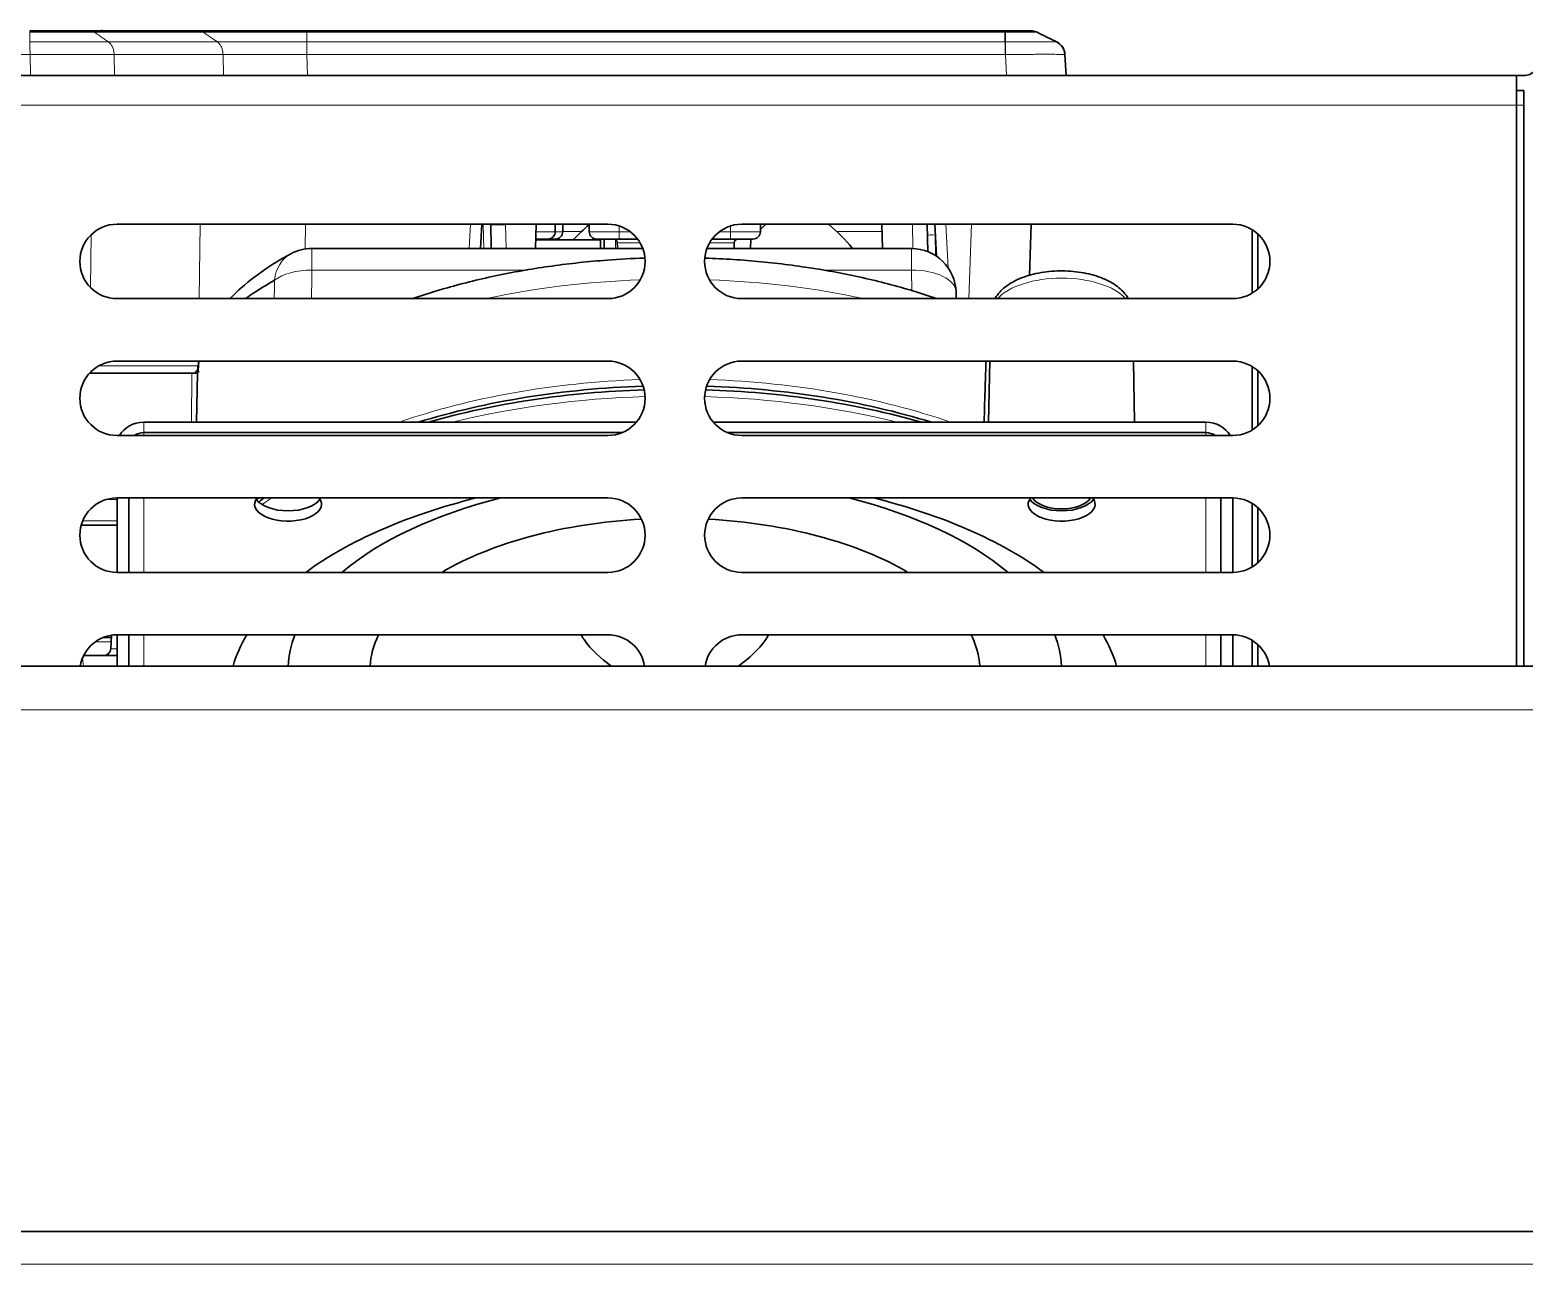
# Model space of a CAD drawing. Header units: inches. Extents: x -1096 to 3103, y -191 to 3207.
# Drawn here: x 1544.8 to 1645.2, y 3047.9 to 3130.9 of the extents above; entities that cross this region are included whole.
import ezdxf

# ---------------------------------------------------------------- set-up
doc = ezdxf.new("R2010")
doc.units = ezdxf.units.IN

msp = doc.modelspace()

# ---------------------------------------------------------------- linework, layer by layer
at = {"lineweight": 35}
for p, q in [((1549.6, 3130.84), (1549.6, 3130.9)), ((1548.79, 3130.84), (1556.11, 3130.84)), ((1563.37, 3130.84), (1584.55, 3130.84)), ((1584.55, 3130.84), (1610.31, 3130.84)), ((1614.33, 3129.25), (1614.41, 3127.84)), ((1411.52, 3127.84), (1644.69, 3127.84)), ((1548.65, 3127.84), (1548.65, 3127.84)), ((1551, 3127.84), (1551, 3127.84)), ((1559.4, 3127.84), (1559.4, 3127.84)), ((1645.19, 3127.84), (1644.69, 3127.84)), ((1644.69, 3125.84), (1644.69, 3127.84)), ((1645.19, 3126.84), (1644.69, 3126.84)), ((1645.19, 3126.84), (1645.19, 3125.84)), ((1644.69, 3088.14), (1644.69, 3125.84)), ((1645.19, 3125.84), (1645.19, 3088.14)), ((1583.61, 3117.84), (1550.61, 3117.84)), ((1575.13, 3117.84), (1575.04, 3116.2)), ((1575.76, 3116.2), (1575.73, 3117.84)), ((1578.75, 3116.2), (1578.78, 3117.84)), ((1580.07, 3117.34), (1580.07, 3117.84)), ((1580.57, 3117.34), (1580.57, 3117.84)), ((1582.36, 3117.34), (1582.36, 3117.84)), ((1592.61, 3117.84), (1625.61, 3117.84)), ((1593.86, 3117.84), (1593.86, 3117.34)), ((1594.22, 3117.84), (1593.86, 3117.48)), ((1602.03, 3117.84), (1602.06, 3116.2)), ((1605.08, 3117.84), (1605.11, 3115.99)), ((1605.69, 3115.69), (1605.58, 3117.84)), ((1612.06, 3117.84), (1611.94, 3114.38)), ((1579.57, 3116.84), (1578.77, 3116.84)), ((1580.07, 3116.84), (1579.57, 3116.84)), ((1584.36, 3116.84), (1582.86, 3116.84)), ((1583.36, 3116.2), (1583.36, 3116.84)), ((1585.61, 3116.84), (1584.36, 3116.84)), ((1591.86, 3116.84), (1590.61, 3116.84)), ((1593.36, 3116.84), (1591.86, 3116.84)), ((1593.21, 3116.84), (1593.2, 3116.2)), ((1593.22, 3116.84), (1593.21, 3116.84)), ((1626.91, 3117.48), (1626.91, 3113.2)), ((1627.3, 3117.18), (1627.3, 3113.5)), ((1585.95, 3116.2), (1563.71, 3116.2)), ((1583.11, 3116.79), (1578.76, 3116.79)), ((1583.11, 3116.79), (1583.11, 3116.2)), ((1604.01, 3116.2), (1590.26, 3116.2)), ((1592.09, 3116.2), (1592.1, 3116.59)), ((1628.1, 3115.48), (1628.1, 3115.2)), ((1550.61, 3112.84), (1583.61, 3112.84)), ((1625.61, 3112.84), (1592.61, 3112.84)), ((1607.01, 3113.25), (1607.02, 3112.84)), ((1555.71, 3107.84), (1548.77, 3107.84)), ((1583.61, 3108.64), (1550.61, 3108.64)), ((1556.03, 3107.84), (1555.71, 3107.84)), ((1556.03, 3107.84), (1555.96, 3104.53)), ((1592.61, 3108.64), (1625.61, 3108.64)), ((1609.29, 3108.64), (1609.2, 3104.53)), ((1619.01, 3104.53), (1618.93, 3108.64)), ((1626.91, 3108.28), (1626.91, 3104)), ((1627.3, 3107.98), (1627.3, 3104.3)), ((1628.1, 3106.28), (1628.1, 3106)), ((1585.52, 3104.53), (1552.41, 3104.53)), ((1584.59, 3103.84), (1552.41, 3103.84)), ((1623.81, 3104.53), (1590.69, 3104.53)), ((1623.81, 3103.84), (1591.63, 3103.84)), ((1550.61, 3103.64), (1583.61, 3103.64)), ((1625.61, 3103.64), (1592.61, 3103.64)), ((1583.61, 3099.44), (1550.61, 3099.44)), ((1550.61, 3099.44), (1550.61, 3094.44)), ((1551.41, 3099.44), (1551.41, 3094.44)), ((1592.61, 3099.44), (1625.61, 3099.44)), ((1624.81, 3099.44), (1624.81, 3094.44)), ((1625.61, 3099.44), (1625.61, 3094.44)), ((1626.91, 3099.08), (1626.91, 3094.81)), ((1627.3, 3098.78), (1627.3, 3095.1)), ((1548.2, 3097.61), (1550.61, 3097.61)), ((1628.1, 3097.08), (1628.1, 3096.8)), ((1550.61, 3094.44), (1583.61, 3094.44)), ((1625.61, 3094.44), (1592.61, 3094.44)), ((1549.67, 3090.06), (1550.24, 3090.06)), ((1550.2, 3089.31), (1550.25, 3090.21)), ((1583.61, 3090.24), (1550.61, 3090.24)), ((1550.61, 3090.24), (1550.61, 3088.14)), ((1551.41, 3090.24), (1551.41, 3088.14)), ((1592.61, 3090.24), (1625.61, 3090.24)), ((1624.81, 3090.24), (1624.81, 3088.14)), ((1625.61, 3090.24), (1625.61, 3088.14)), ((1626.91, 3089.88), (1626.91, 3088.14)), ((1550.61, 3088.84), (1548.36, 3088.84)), ((1627.3, 3089.58), (1627.3, 3088.14)), ((1271.13, 3088.14), (1785.08, 3088.14))]:
    msp.add_line(p, q, dxfattribs=at)
at = {"lineweight": 13}
for p, q in [((1556.42, 3130.74), (1549.1, 3130.74)), ((1550.03, 3130.1), (1557.35, 3130.1)), ((1591.66, 3130.74), (1563.37, 3130.74)), ((1563.37, 3130.1), (1586.11, 3130.1)), ((1586.11, 3130.1), (1610.31, 3130.1)), ((1610.31, 3130.74), (1591.66, 3130.74)), ((1610.31, 3130.1), (1610.34, 3130.1)), ((1544.77, 3129.25), (1511.45, 3129.25)), ((1544.8, 3127.84), (1544.77, 3129.25)), ((1557.74, 3129.25), (1550.42, 3129.25)), ((1550.42, 3129.25), (1550.45, 3127.84)), ((1557.77, 3127.84), (1557.74, 3129.25)), ((1586.11, 3129.25), (1563.38, 3129.25)), ((1563.38, 3129.25), (1563.42, 3127.84)), ((1610.31, 3129.25), (1586.11, 3129.25)), ((1610.41, 3127.84), (1610.34, 3129.25)), ((1644.69, 3125.84), (1411.52, 3125.84)), ((1644.69, 3125.84), (1645.19, 3125.84)), ((1556.13, 3112.84), (1556.21, 3117.84)), ((1563.27, 3117.84), (1563.25, 3116.17)), ((1574.29, 3116.2), (1574.38, 3117.84)), ((1575.26, 3116.2), (1575.23, 3117.84)), ((1576.73, 3117.84), (1576.73, 3117.82)), ((1604.11, 3116.2), (1604.08, 3117.84)), ((1606.33, 3117.84), (1606.49, 3114.9)), ((1607.88, 3112.84), (1608.06, 3117.84)), ((1548.88, 3117.15), (1548.83, 3113.58)), ((1576.73, 3117.82), (1576.76, 3116.2)), ((1578.77, 3117.34), (1580.07, 3117.34)), ((1580.07, 3117.34), (1580.57, 3117.34)), ((1581.82, 3117.35), (1580.57, 3117.35)), ((1582.36, 3117.34), (1584.36, 3117.34)), ((1584.36, 3117.73), (1584.36, 3117.34)), ((1584.36, 3117.34), (1584.36, 3116.84)), ((1584.36, 3117.34), (1585.11, 3117.34)), ((1591.11, 3117.34), (1591.86, 3117.34)), ((1591.86, 3117.34), (1591.86, 3117.73)), ((1591.86, 3117.34), (1591.86, 3116.84)), ((1591.86, 3117.34), (1593.86, 3117.34)), ((1602.04, 3117.35), (1598.99, 3117.35)), ((1605.6, 3117.12), (1605.6, 3117.59)), ((1605.62, 3117.12), (1605.6, 3117.12)), ((1605.6, 3117.12), (1605.62, 3115.74)), ((1626.91, 3117.47), (1626.91, 3113.21)), ((1563.71, 3116.2), (1563.71, 3114.75)), ((1584.11, 3116.81), (1584.11, 3116.2)), ((1585.77, 3116.59), (1584.24, 3116.59)), ((1592.1, 3116.59), (1590.44, 3116.59)), ((1604.01, 3114.75), (1604.01, 3116.2)), ((1578.2, 3114.75), (1563.71, 3114.75)), ((1604.01, 3114.75), (1598.12, 3114.75)), ((1604.04, 3113.35), (1604.01, 3114.75)), ((1549.39, 3108.32), (1556.07, 3108.32)), ((1555.61, 3104.53), (1555.63, 3107.84)), ((1626.91, 3108.27), (1626.91, 3104.01)), ((1552.41, 3103.84), (1552.41, 3104.53)), ((1552.41, 3103.84), (1552.41, 3103.64)), ((1623.81, 3103.84), (1623.81, 3104.53)), ((1623.81, 3103.84), (1623.81, 3103.64)), ((1549.87, 3099.33), (1550.61, 3099.33)), ((1552.41, 3099.44), (1552.41, 3094.44)), ((1623.81, 3099.44), (1623.81, 3094.44)), ((1626.91, 3099.07), (1626.91, 3094.81)), ((1550.61, 3097.91), (1548.3, 3097.91)), ((1549.13, 3089.76), (1550.22, 3089.76)), ((1552.41, 3090.24), (1552.41, 3088.14)), ((1623.81, 3090.24), (1623.81, 3088.14)), ((1626.91, 3089.88), (1626.91, 3088.14)), ((1549.84, 3088.86), (1548.37, 3088.86)), ((1548.29, 3088.68), (1548.35, 3088.14)), ((1785.08, 3085.19), (1271.13, 3085.19))]:
    msp.add_line(p, q, dxfattribs=at)
at = {"lineweight": 35}
for centre, radius, start, end in [((1645.19, 3128.84), 1, 270, 315), ((1550.61, 3115.34), 2.5, 90, 270), ((1583.61, 3115.34), 2.5, 270, 90), ((1592.61, 3115.34), 2.5, 90, 270), ((1590.41, 3108.26), 12.5, 39.4628, 50.0312), ((1625.61, 3115.34), 2.5, 270, 90), ((1579.57, 3117.34), 0.5, 270, 0), ((1580.07, 3117.34), 0.5, 270, 0), ((1590.41, 3108.26), 12.5, 130.0912, 136.9618), ((1582.86, 3117.34), 0.5, 180, 270), ((1592.35, 3116.59), 0.25, 90, 179.5), ((1593.36, 3117.34), 0.5, 270, 0), ((1563.71, 3113.21), 3, 90, 118.1825), ((1604.01, 3113.21), 3, 1.1664, 90), ((1550.61, 3106.14), 2.5, 90, 270), ((1583.61, 3106.14), 2.5, 270, 90), ((1592.61, 3106.14), 2.5, 90, 270), ((1625.61, 3106.14), 2.5, 270, 90), ((1550.61, 3096.94), 2.5, 90, 270), ((1583.61, 3096.94), 2.5, 270, 90), ((1592.61, 3096.94), 2.5, 90, 270), ((1625.61, 3096.94), 2.5, 270, 90), ((1550.61, 3087.74), 2.5, 90, 170.7947), ((1588.11, 3094.38), 7.56, 216.1237, 235.5764), ((1583.61, 3087.74), 2.5, 9.2053, 90), ((1592.61, 3087.74), 2.5, 90, 170.7947), ((1588.11, 3094.38), 7.56, 304.4236, 323.8763), ((1625.61, 3087.74), 2.5, 9.2053, 90), ((1549.7, 3089.34), 0.5, 270, 357)]:
    msp.add_arc(centre, radius, start, end, dxfattribs=at)
at = {"lineweight": 13}
for centre, major_axis, ratio, start_param, end_param in [((1610.34, 3129.2), (0.006, 1), 0.000322, 0.452703, 1.518437), ((1604.37, 3117.09), (0, -0.75), 0.981498, 1.59461, 1.747471), ((1605.6, 3117.09), (0.5, -0.013), 0.052242, 1.573691, 2.951154), ((1563.71, 3113.21), (1.42, -2.64), 0.792075, 3.142098, 4.005408), ((1563.71, 3113.21), (3, -0.03), 0.515015, 1.576478, 2.569431), ((1588.11, 3098.01), (32.27, 0), 0.5, 1.643001, 1.975385), ((1588.11, 3098.01), (32.27, 0), 0.5, 1.166212, 1.498597), ((1604.01, 3113.21), (3, 0.06), 0.51496, 6.273005, 7.843497), ((1614.11, 3111.84), (4.76, 0), 0.5, 0.432838, 2.708759), ((1555.71, 3108.34), (0, 0.5), 0.707107, 3.141593, 4.677482), ((1588.11, 3091.24), (-32.41, 0), 0.5, 4.784708, 5.321195), ((1588.11, 3091.24), (-32.41, 0), 0.5, 4.103652, 4.640092), ((1588.11, 3089.44), (33.69, 0), 0.5, 1.630273, 2.031045), ((1588.11, 3089.44), (33.69, 0), 0.5, 1.110594, 1.511366), ((1588.11, 3091.24), (-32.41, 0), 0.5, 5.752541, 5.762028), ((1588.11, 3089.44), (33.69, 0), 0.5, 2.505947, 2.538376), ((1551.2, 3089.34), (-1, -0.03), 0.025972, 6.281142, 7.216219)]:
    msp.add_ellipse(centre, major_axis=major_axis, ratio=ratio, start_param=start_param, end_param=end_param, dxfattribs=at)
at = {"lineweight": 35}
for centre, major_axis, ratio, start_param, end_param in [((1613.33, 3129.2), (-0.999, -0.052), 0.99998, 3.141593, 4.207329), ((1576.73, 3117.84), (1, 0), 0.01745, 3.141897, 4.712389), ((1588.11, 3090.64), (32.7, 0), 0.5, 1.636229, 2.126501), ((1588.11, 3090.64), (32.7, 0), 0.5, 1.015137, 1.505409), ((1588.11, 3090.04), (-33.4, 0), 0.5, 4.774254, 5.231957), ((1588.11, 3090.04), (-33.4, 0), 0.5, 4.192863, 4.650566), ((1552.41, 3102.97), (-1.8, 0), 0.866025, 4.712389, 5.841718), ((1552.41, 3102.97), (-1, 0), 0.866025, 4.712389, 5.405822), ((1623.81, 3102.97), (1.8, 0), 0.866025, 0.441467, 1.570796), ((1623.81, 3102.97), (1, 0), 0.866025, 0.877363, 1.570796), ((1562.11, 3099.01), (2.25, 0), 0.5, 2.749875, 6.283185), ((1562.11, 3099.7), (2.25, 0), 0.5, 3.454672, 5.970106), ((1588.11, 3090.04), (-33.4, 0), 0.5, 5.685023, 5.704979), ((1588.11, 3086.01), (30, 0), 0.5, 2.032512, 2.544886), ((1562.11, 3099.01), (2.25, 0), 0.5, 0, 0.391717), ((1588.11, 3087.83), (-26, 0), 0.5, 5.178915, 5.749704), ((1588.11, 3087.83), (-26, 0), 0.5, 3.675173, 4.245961), ((1588.11, 3086.01), (30, 0), 0.5, 0.596706, 1.10908), ((1614.11, 3099.01), (2.25, 0), 0.5, 2.749875, 6.283185), ((1614.11, 3099.7), (2.25, 0), 0.5, 3.454672, 5.970106), ((1614.11, 3099.7), (-2, 0), 0.5, 0.266446, 2.875146), ((1614.11, 3099.01), (2.25, 0), 0.5, 0, 0.391717), ((1588.11, 3087.83), (-20.5, 0), 0.5, 4.822148, 5.582217), ((1588.11, 3087.83), (-20.5, 0), 0.5, 3.842561, 4.60263), ((1588.11, 3086.01), (30, 0), 0.5, 2.855806, 2.999141), ((1588.11, 3087.83), (-26, 0), 0.5, 6.096653, 6.259329), ((1588.11, 3087.83), (-20.5, 0), 0.5, 6.045799, 6.252849), ((1588.11, 3091.03), (-6.5, 0), 0.5, 0.246615, 0.349993), ((1588.11, 3091.03), (-6.5, 0), 0.5, 2.791698, 2.895076), ((1588.11, 3087.83), (-20.5, 0), 0.5, 3.171929, 3.378979), ((1588.11, 3087.83), (-26, 0), 0.5, 3.165547, 3.328223), ((1588.11, 3086.01), (30, 0), 0.5, 0.142452, 0.285787)]:
    msp.add_ellipse(centre, major_axis=major_axis, ratio=ratio, start_param=start_param, end_param=end_param, dxfattribs=at)
at = {"lineweight": 13}
for points, knots in [([(1544.75, 3130.84), (1544.75, 3130.84), (1544.75, 3130.83), (1544.75, 3130.8), (1544.75, 3130.77), (1544.75, 3130.74)], [0, 0, 0, 0, 0.5, 0.5, 1, 1, 1, 1]), ([(1549.1, 3130.74), (1549.1, 3130.74), (1549.09, 3130.74), (1549.09, 3130.74), (1549.08, 3130.74), (1549.07, 3130.74), (1549.03, 3130.74), (1548.97, 3130.74), (1548.92, 3130.74), (1548.8, 3130.74), (1548.73, 3130.74), (1548.57, 3130.74), (1548.49, 3130.74), (1548.33, 3130.74), (1548.25, 3130.74), (1548, 3130.74), (1547.83, 3130.74), (1547.61, 3130.74), (1547.56, 3130.74), (1547.47, 3130.74), (1547.43, 3130.74), (1547.29, 3130.74), (1547.2, 3130.74), (1546.92, 3130.74), (1546.73, 3130.74), (1546.44, 3130.74), (1546.35, 3130.74), (1546.15, 3130.74), (1546.06, 3130.74), (1545.86, 3130.74), (1545.76, 3130.74), (1545.61, 3130.74), (1545.56, 3130.74), (1545.46, 3130.74), (1545.41, 3130.74), (1545.26, 3130.74), (1545.16, 3130.74), (1545.01, 3130.74), (1544.93, 3130.74), (1544.84, 3130.74), (1544.8, 3130.74), (1544.78, 3130.74), (1544.77, 3130.74), (1544.76, 3130.74), (1544.76, 3130.74), (1544.75, 3130.74)], [0, 0, 0, 0, 0.001953, 0.001953, 0.003906, 0.007813, 0.015625, 0.03125, 0.0625, 0.0625, 0.125, 0.125, 0.1875, 0.1875, 0.25, 0.25, 0.375, 0.375, 0.40625, 0.40625, 0.4375, 0.4375, 0.5, 0.5, 0.625, 0.625, 0.6875, 0.6875, 0.75, 0.75, 0.8125, 0.8125, 0.84375, 0.84375, 0.875, 0.875, 0.9375, 0.9375, 0.96875, 0.984375, 0.992188, 0.996094, 0.998047, 0.998047, 1, 1, 1, 1]), ([(1544.75, 3130.1), (1544.75, 3130.06), (1544.76, 3130.01), (1544.76, 3129.89), (1544.76, 3129.83), (1544.76, 3129.68), (1544.76, 3129.6), (1544.76, 3129.43), (1544.77, 3129.34), (1544.77, 3129.25)], [0, 0, 0, 0, 0.25, 0.25, 0.5, 0.5, 0.75, 0.75, 1, 1, 1, 1]), ([(1544.75, 3130.1), (1544.88, 3130.1), (1545, 3130.1), (1545.18, 3130.1), (1545.25, 3130.1), (1545.37, 3130.1), (1545.43, 3130.1), (1545.61, 3130.1), (1545.85, 3130.1), (1546.09, 3130.1), (1546.33, 3130.1), (1546.45, 3130.1), (1546.68, 3130.1), (1546.8, 3130.1), (1547.15, 3130.1), (1547.38, 3130.1), (1547.84, 3130.1), (1548.06, 3130.1), (1548.49, 3130.1), (1548.69, 3130.1), (1549, 3130.1), (1549.1, 3130.1), (1549.29, 3130.1), (1549.39, 3130.1), (1549.53, 3130.1), (1549.58, 3130.1), (1549.67, 3130.1), (1549.72, 3130.1), (1549.85, 3130.1), (1549.94, 3130.1), (1550.03, 3130.1)], [0, 0, 0, 0, 0.0625, 0.0625, 0.09375, 0.09375, 0.125, 0.125, 0.1875, 0.25, 0.25, 0.3125, 0.3125, 0.375, 0.375, 0.5, 0.5, 0.625, 0.625, 0.75, 0.75, 0.8125, 0.8125, 0.875, 0.875, 0.90625, 0.90625, 0.9375, 0.9375, 1, 1, 1, 1]), ([(1548.79, 3130.84), (1548.84, 3130.84), (1548.9, 3130.83), (1549, 3130.8), (1549.05, 3130.77), (1549.1, 3130.74)], [0, 0, 0, 0, 0.5, 0.5, 1, 1, 1, 1]), ([(1550.03, 3130.1), (1550.08, 3130.06), (1550.14, 3130.01), (1550.23, 3129.89), (1550.27, 3129.83), (1550.34, 3129.68), (1550.36, 3129.6), (1550.4, 3129.43), (1550.41, 3129.34), (1550.42, 3129.25)], [0, 0, 0, 0, 0.25, 0.25, 0.5, 0.5, 0.75, 0.75, 1, 1, 1, 1]), ([(1556.42, 3130.74), (1556.37, 3130.77), (1556.32, 3130.8), (1556.22, 3130.83), (1556.16, 3130.84), (1556.11, 3130.84)], [0, 0, 0, 0, 0.5, 0.5, 1, 1, 1, 1]), ([(1563.37, 3130.74), (1563.37, 3130.74), (1563.37, 3130.74), (1563.36, 3130.74), (1563.35, 3130.74), (1563.34, 3130.74), (1563.3, 3130.74), (1563.23, 3130.74), (1563.09, 3130.74), (1562.97, 3130.74), (1562.73, 3130.74), (1562.57, 3130.74), (1562.25, 3130.74), (1562.09, 3130.74), (1561.77, 3130.74), (1561.61, 3130.74), (1561.14, 3130.74), (1560.83, 3130.74), (1560.44, 3130.74), (1560.33, 3130.74), (1560.21, 3130.74), (1560.14, 3130.74), (1560.1, 3130.74), (1559.91, 3130.74), (1559.76, 3130.74), (1559.31, 3130.74), (1559.02, 3130.74), (1558.46, 3130.74), (1558.18, 3130.74), (1557.78, 3130.74), (1557.65, 3130.74), (1557.46, 3130.74), (1557.39, 3130.74), (1557.26, 3130.74), (1557.2, 3130.74), (1557.01, 3130.74), (1556.89, 3130.74), (1556.71, 3130.74), (1556.65, 3130.74), (1556.56, 3130.74), (1556.52, 3130.74), (1556.47, 3130.74), (1556.44, 3130.74), (1556.43, 3130.74), (1556.43, 3130.74), (1556.42, 3130.74), (1556.42, 3130.74), (1556.42, 3130.74)], [0, 0, 0, 0, 0.000977, 0.000977, 0.001953, 0.003906, 0.007813, 0.015625, 0.03125, 0.0625, 0.0625, 0.125, 0.125, 0.1875, 0.1875, 0.25, 0.25, 0.375, 0.375, 0.40625, 0.421875, 0.421875, 0.4375, 0.4375, 0.5, 0.5, 0.625, 0.625, 0.75, 0.75, 0.8125, 0.8125, 0.84375, 0.84375, 0.875, 0.875, 0.9375, 0.9375, 0.96875, 0.96875, 0.984375, 0.992188, 0.996094, 0.998047, 0.999023, 0.999023, 1, 1, 1, 1]), ([(1557.35, 3130.1), (1557.35, 3130.1), (1557.36, 3130.1), (1557.37, 3130.1), (1557.39, 3130.1), (1557.44, 3130.1), (1557.52, 3130.1), (1557.6, 3130.1), (1557.76, 3130.1), (1557.86, 3130.1), (1558.08, 3130.1), (1558.19, 3130.1), (1558.36, 3130.1), (1558.41, 3130.1), (1558.53, 3130.1), (1558.59, 3130.1), (1558.88, 3130.1), (1559.12, 3130.1), (1559.49, 3130.1), (1559.61, 3130.1), (1559.86, 3130.1), (1559.99, 3130.1), (1560.38, 3130.1), (1560.64, 3130.1), (1561.17, 3130.1), (1561.44, 3130.1), (1561.98, 3130.1), (1562.26, 3130.1), (1562.6, 3130.1), (1562.67, 3130.1), (1562.81, 3130.1), (1562.88, 3130.1), (1563.02, 3130.1), (1563.13, 3130.1), (1563.25, 3130.1), (1563.31, 3130.1), (1563.34, 3130.1), (1563.35, 3130.1), (1563.36, 3130.1), (1563.37, 3130.1)], [0, 0, 0, 0, 0.003906, 0.003906, 0.007812, 0.015625, 0.03125, 0.0625, 0.0625, 0.125, 0.125, 0.1875, 0.1875, 0.21875, 0.21875, 0.25, 0.25, 0.375, 0.375, 0.4375, 0.4375, 0.5, 0.5, 0.625, 0.625, 0.75, 0.75, 0.875, 0.875, 0.90625, 0.90625, 0.9375, 0.9375, 0.96875, 0.984375, 0.992188, 0.996094, 0.996094, 1, 1, 1, 1]), ([(1557.35, 3130.1), (1557.4, 3130.06), (1557.46, 3130.01), (1557.55, 3129.89), (1557.59, 3129.83), (1557.66, 3129.68), (1557.68, 3129.6), (1557.72, 3129.43), (1557.73, 3129.34), (1557.74, 3129.25)], [0, 0, 0, 0, 0.25, 0.25, 0.5, 0.5, 0.75, 0.75, 1, 1, 1, 1]), ([(1563.37, 3130.84), (1563.37, 3130.84), (1563.37, 3130.83), (1563.37, 3130.8), (1563.37, 3130.77), (1563.37, 3130.74)], [0, 0, 0, 0, 0.5, 0.5, 1, 1, 1, 1]), ([(1563.37, 3130.1), (1563.37, 3130.06), (1563.37, 3130.01), (1563.38, 3129.89), (1563.38, 3129.83), (1563.38, 3129.68), (1563.38, 3129.6), (1563.38, 3129.43), (1563.38, 3129.34), (1563.38, 3129.25)], [0, 0, 0, 0, 0.25, 0.25, 0.5, 0.5, 0.75, 0.75, 1, 1, 1, 1]), ([(1612.46, 3130.74), (1612.46, 3130.74), (1612.46, 3130.74), (1612.46, 3130.74), (1612.46, 3130.74), (1612.46, 3130.74), (1612.45, 3130.74), (1612.45, 3130.74), (1612.44, 3130.74), (1612.43, 3130.74), (1612.42, 3130.74), (1612.39, 3130.74), (1612.37, 3130.74), (1612.34, 3130.74), (1612.33, 3130.74), (1612.3, 3130.74), (1612.29, 3130.74), (1612.25, 3130.74), (1612.22, 3130.74), (1612.15, 3130.74), (1612.08, 3130.74), (1612, 3130.74), (1611.93, 3130.74), (1611.91, 3130.74), (1611.86, 3130.74), (1611.84, 3130.74), (1611.76, 3130.74), (1611.66, 3130.74), (1611.55, 3130.74), (1611.46, 3130.74), (1611.43, 3130.74), (1611.39, 3130.74), (1611.37, 3130.74), (1611.34, 3130.74), (1611.32, 3130.74), (1611.25, 3130.74), (1611.19, 3130.74), (1611.06, 3130.74), (1610.99, 3130.74), (1610.86, 3130.74), (1610.79, 3130.74), (1610.69, 3130.74), (1610.66, 3130.74), (1610.59, 3130.74), (1610.55, 3130.74), (1610.48, 3130.74), (1610.45, 3130.74), (1610.39, 3130.74), (1610.37, 3130.74), (1610.34, 3130.74), (1610.32, 3130.74), (1610.32, 3130.74), (1610.31, 3130.74), (1610.31, 3130.74)], [0, 0, 0, 0, 0.001787, 0.001787, 0.003741, 0.007648, 0.015461, 0.031089, 0.062344, 0.062344, 0.124855, 0.124855, 0.187365, 0.187365, 0.21862, 0.21862, 0.249875, 0.249875, 0.312386, 0.312386, 0.374896, 0.437406, 0.437406, 0.468662, 0.468662, 0.499917, 0.499917, 0.562427, 0.624938, 0.624938, 0.656193, 0.656193, 0.67182, 0.67182, 0.687448, 0.687448, 0.749958, 0.749958, 0.812469, 0.812469, 0.874979, 0.874979, 0.906234, 0.906234, 0.93749, 0.93749, 0.968745, 0.968745, 0.984372, 0.992186, 0.996093, 0.996093, 1, 1, 1, 1]), ([(1610.31, 3130.1), (1610.31, 3130.06), (1610.31, 3130.01), (1610.31, 3129.89), (1610.31, 3129.83), (1610.31, 3129.68), (1610.31, 3129.6), (1610.31, 3129.43), (1610.31, 3129.34), (1610.31, 3129.25)], [0, 0, 0, 0, 0.25, 0.25, 0.5, 0.5, 0.75, 0.75, 1, 1, 1, 1]), ([(1610.34, 3130.1), (1610.46, 3130.1), (1610.57, 3130.1), (1610.71, 3130.1), (1610.74, 3130.1), (1610.79, 3130.1), (1610.82, 3130.1), (1610.9, 3130.1), (1610.96, 3130.1), (1611.12, 3130.1), (1611.23, 3130.1), (1611.44, 3130.1), (1611.55, 3130.1), (1611.7, 3130.1), (1611.76, 3130.1), (1611.83, 3130.09), (1611.86, 3130.09), (1611.91, 3130.09), (1612.03, 3130.09), (1612.15, 3130.09), (1612.34, 3130.09), (1612.52, 3130.09), (1612.68, 3130.09), (1612.8, 3130.09), (1612.84, 3130.09), (1612.92, 3130.09), (1612.95, 3130.09), (1613.06, 3130.09), (1613.13, 3130.09), (1613.25, 3130.09), (1613.31, 3130.09), (1613.37, 3130.09), (1613.39, 3130.09), (1613.41, 3130.09), (1613.45, 3130.1), (1613.48, 3130.1), (1613.55, 3130.1), (1613.59, 3130.1), (1613.65, 3130.1), (1613.68, 3130.1), (1613.71, 3130.1), (1613.71, 3130.1), (1613.72, 3130.1), (1613.73, 3130.1), (1613.74, 3130.1), (1613.75, 3130.1), (1613.76, 3130.1), (1613.77, 3130.1), (1613.77, 3130.1)], [0, 0, 0, 0, 0.0625, 0.0625, 0.078125, 0.078125, 0.09375, 0.09375, 0.125, 0.125, 0.1875, 0.1875, 0.25, 0.25, 0.28125, 0.28125, 0.296875, 0.296875, 0.3125, 0.375, 0.375, 0.4375, 0.5, 0.5, 0.53125, 0.53125, 0.5625, 0.5625, 0.625, 0.625, 0.6875, 0.6875, 0.703125, 0.703125, 0.71875, 0.75, 0.75, 0.8125, 0.8125, 0.875, 0.875, 0.890625, 0.890625, 0.90625, 0.90625, 0.9375, 0.9375, 1, 1, 1, 1]), ([(1550.42, 3129.25), (1550.32, 3129.25), (1550.23, 3129.25), (1550.08, 3129.25), (1550.03, 3129.25), (1549.93, 3129.25), (1549.88, 3129.25), (1549.73, 3129.25), (1549.63, 3129.25), (1549.42, 3129.25), (1549.31, 3129.25), (1548.99, 3129.26), (1548.76, 3129.26), (1548.3, 3129.26), (1548.07, 3129.26), (1547.58, 3129.26), (1547.33, 3129.26), (1546.83, 3129.26), (1546.58, 3129.26), (1546.2, 3129.25), (1546.07, 3129.25), (1545.81, 3129.25), (1545.68, 3129.25), (1545.49, 3129.25), (1545.42, 3129.25), (1545.29, 3129.25), (1545.23, 3129.25), (1545.03, 3129.25), (1544.9, 3129.25), (1544.77, 3129.25)], [0, 0, 0, 0, 0.0625, 0.0625, 0.09375, 0.09375, 0.125, 0.125, 0.1875, 0.1875, 0.25, 0.25, 0.375, 0.375, 0.5, 0.5, 0.625, 0.625, 0.75, 0.75, 0.8125, 0.8125, 0.875, 0.875, 0.90625, 0.90625, 0.9375, 0.9375, 1, 1, 1, 1]), ([(1563.38, 3129.25), (1563.32, 3129.25), (1563.25, 3129.25), (1563.12, 3129.25), (1563.06, 3129.25), (1562.92, 3129.25), (1562.86, 3129.25), (1562.73, 3129.25), (1562.66, 3129.25), (1562.34, 3129.25), (1562.08, 3129.25), (1561.57, 3129.26), (1561.32, 3129.26), (1560.82, 3129.26), (1560.58, 3129.26), (1560.21, 3129.26), (1560.09, 3129.26), (1559.86, 3129.26), (1559.74, 3129.26), (1559.39, 3129.26), (1559.17, 3129.26), (1558.9, 3129.25), (1558.84, 3129.25), (1558.73, 3129.25), (1558.68, 3129.25), (1558.52, 3129.25), (1558.42, 3129.25), (1558.22, 3129.25), (1558.12, 3129.25), (1557.97, 3129.25), (1557.92, 3129.25), (1557.83, 3129.25), (1557.78, 3129.25), (1557.74, 3129.25)], [0, 0, 0, 0, 0.03125, 0.03125, 0.0625, 0.0625, 0.09375, 0.09375, 0.125, 0.125, 0.25, 0.25, 0.375, 0.375, 0.5, 0.5, 0.5625, 0.5625, 0.625, 0.625, 0.75, 0.75, 0.78125, 0.78125, 0.8125, 0.8125, 0.875, 0.875, 0.9375, 0.9375, 0.96875, 0.96875, 1, 1, 1, 1]), ([(1614.33, 3129.25), (1614.33, 3129.25), (1614.33, 3129.26), (1614.31, 3129.26), (1614.3, 3129.26), (1614.28, 3129.26), (1614.28, 3129.26), (1614.27, 3129.26), (1614.26, 3129.26), (1614.23, 3129.26), (1614.2, 3129.26), (1614.12, 3129.26), (1614.08, 3129.26), (1614, 3129.26), (1613.96, 3129.26), (1613.92, 3129.26), (1613.89, 3129.26), (1613.87, 3129.26), (1613.8, 3129.26), (1613.73, 3129.26), (1613.58, 3129.27), (1613.51, 3129.27), (1613.38, 3129.27), (1613.34, 3129.27), (1613.25, 3129.27), (1613.21, 3129.27), (1613.07, 3129.27), (1612.97, 3129.27), (1612.77, 3129.27), (1612.66, 3129.27), (1612.45, 3129.27), (1612.34, 3129.26), (1612.19, 3129.26), (1612.16, 3129.26), (1612.1, 3129.26), (1612.08, 3129.26), (1611.99, 3129.26), (1611.93, 3129.26), (1611.75, 3129.26), (1611.62, 3129.26), (1611.37, 3129.26), (1611.25, 3129.26), (1611.06, 3129.26), (1610.99, 3129.26), (1610.89, 3129.26), (1610.86, 3129.26), (1610.8, 3129.26), (1610.76, 3129.26), (1610.6, 3129.26), (1610.47, 3129.25), (1610.34, 3129.25)], [0, 0, 0, 0, 0.0625, 0.0625, 0.09375, 0.09375, 0.109375, 0.109375, 0.125, 0.125, 0.1875, 0.1875, 0.25, 0.25, 0.28125, 0.296875, 0.296875, 0.3125, 0.3125, 0.375, 0.375, 0.4375, 0.4375, 0.46875, 0.46875, 0.5, 0.5, 0.5625, 0.5625, 0.625, 0.625, 0.6875, 0.6875, 0.703125, 0.703125, 0.71875, 0.71875, 0.75, 0.75, 0.8125, 0.8125, 0.875, 0.875, 0.90625, 0.90625, 0.921875, 0.921875, 0.9375, 0.9375, 1, 1, 1, 1]), ([(1563.71, 3114.75), (1563.7, 3114.32), (1563.7, 3113.89), (1563.69, 3113.25), (1563.69, 3113.04), (1563.69, 3112.84)], [0, 0, 0, 0, 0.679369, 0.679369, 1, 1, 1, 1])]:
    msp.add_open_spline(points, degree=3, knots=knots, dxfattribs=at)
at = {"lineweight": 35}
for points, knots in [([(1544.75, 3130.84), (1544.85, 3130.84), (1544.94, 3130.84), (1545.13, 3130.84), (1545.22, 3130.84), (1545.36, 3130.84), (1545.41, 3130.84), (1545.5, 3130.84), (1545.55, 3130.84), (1545.69, 3130.84), (1545.78, 3130.84), (1545.96, 3130.84), (1546.05, 3130.84), (1546.23, 3130.84), (1546.32, 3130.84), (1546.59, 3130.84), (1546.76, 3130.84), (1547.02, 3130.84), (1547.11, 3130.84), (1547.24, 3130.84), (1547.28, 3130.84), (1547.36, 3130.84), (1547.4, 3130.84), (1547.61, 3130.84), (1547.77, 3130.84), (1548, 3130.84), (1548.08, 3130.84), (1548.23, 3130.84), (1548.3, 3130.84), (1548.44, 3130.84), (1548.51, 3130.84), (1548.65, 3130.84), (1548.72, 3130.84), (1548.79, 3130.84)], [0, 0, 0, 0, 0.0625, 0.0625, 0.125, 0.125, 0.15625, 0.15625, 0.1875, 0.1875, 0.25, 0.25, 0.3125, 0.3125, 0.375, 0.375, 0.5, 0.5, 0.5625, 0.5625, 0.59375, 0.59375, 0.625, 0.625, 0.75, 0.75, 0.8125, 0.8125, 0.875, 0.875, 0.9375, 0.9375, 1, 1, 1, 1]), ([(1556.11, 3130.84), (1556.23, 3130.84), (1556.35, 3130.84), (1556.6, 3130.84), (1556.73, 3130.84), (1556.93, 3130.84), (1556.99, 3130.84), (1557.13, 3130.84), (1557.19, 3130.84), (1557.4, 3130.84), (1557.53, 3130.84), (1557.95, 3130.84), (1558.24, 3130.84), (1558.83, 3130.84), (1559.13, 3130.84), (1559.6, 3130.84), (1559.75, 3130.84), (1559.95, 3130.84), (1559.99, 3130.84), (1560.07, 3130.84), (1560.19, 3130.84), (1560.64, 3130.84), (1561.04, 3130.84), (1561.54, 3130.84), (1561.7, 3130.84), (1562.03, 3130.84), (1562.2, 3130.84), (1562.53, 3130.84), (1562.7, 3130.84), (1563.03, 3130.84), (1563.2, 3130.84), (1563.37, 3130.84)], [0, 0, 0, 0, 0.0625, 0.0625, 0.125, 0.125, 0.15625, 0.15625, 0.1875, 0.1875, 0.25, 0.25, 0.375, 0.375, 0.5, 0.5, 0.5625, 0.5625, 0.578125, 0.578125, 0.59375, 0.625, 0.75, 0.75, 0.8125, 0.8125, 0.875, 0.875, 0.9375, 0.9375, 1, 1, 1, 1]), ([(1610.3, 3130.84), (1610.3, 3130.84), (1610.31, 3130.83), (1610.31, 3130.8), (1610.31, 3130.77), (1610.31, 3130.74)], [0, 0, 0, 0, 0.5, 0.5, 1, 1, 1, 1]), ([(1610.31, 3130.84), (1610.36, 3130.84), (1610.42, 3130.84), (1610.5, 3130.84), (1610.53, 3130.84), (1610.59, 3130.84), (1610.61, 3130.84), (1610.69, 3130.84), (1610.75, 3130.84), (1610.85, 3130.84), (1610.91, 3130.84), (1611.01, 3130.84), (1611.06, 3130.84), (1611.13, 3130.84), (1611.16, 3130.84), (1611.2, 3130.84), (1611.23, 3130.84), (1611.3, 3130.84), (1611.34, 3130.84), (1611.43, 3130.84), (1611.47, 3130.84), (1611.53, 3130.84), (1611.55, 3130.84), (1611.58, 3130.84), (1611.6, 3130.84), (1611.66, 3130.84), (1611.72, 3130.84), (1611.78, 3130.84), (1611.83, 3130.84), (1611.86, 3130.84), (1611.89, 3130.84), (1611.9, 3130.84), (1611.92, 3130.84), (1611.93, 3130.84), (1611.95, 3130.84), (1611.97, 3130.84), (1611.99, 3130.84), (1612, 3130.84), (1612.01, 3130.84), (1612.02, 3130.84), (1612.02, 3130.84)], [0, 0, 0, 0, 0.0625, 0.0625, 0.09375, 0.09375, 0.125, 0.125, 0.1875, 0.1875, 0.25, 0.25, 0.3125, 0.3125, 0.34375, 0.34375, 0.375, 0.375, 0.4375, 0.4375, 0.5, 0.5, 0.53125, 0.53125, 0.5625, 0.5625, 0.625, 0.6875, 0.6875, 0.75, 0.75, 0.78125, 0.78125, 0.8125, 0.8125, 0.875, 0.875, 0.9375, 0.9375, 1, 1, 1, 1]), ([(1612.02, 3130.84), (1612.09, 3130.84), (1612.17, 3130.83), (1612.32, 3130.8), (1612.39, 3130.77), (1612.46, 3130.74)], [0, 0, 0, 0, 0.5, 0.5, 1, 1, 1, 1]), ([(1613.77, 3130.1), (1613.85, 3130.06), (1613.93, 3130.01), (1614.06, 3129.89), (1614.12, 3129.83), (1614.22, 3129.68), (1614.26, 3129.6), (1614.31, 3129.43), (1614.33, 3129.34), (1614.33, 3129.25)], [0, 0, 0, 0, 0.25, 0.25, 0.5, 0.5, 0.75, 0.75, 1, 1, 1, 1]), ([(1562.29, 3115.85), (1561.89, 3115.64), (1560.76, 3114.98), (1559.4, 3114), (1558.53, 3113.17), (1558.24, 3112.86)], [0, 0, 0, 0, 0.244986, 0.731086, 1, 1, 1, 1]), ([(1584.24, 3116.59), (1584.24, 3116.62), (1584.24, 3116.64), (1584.23, 3116.67), (1584.23, 3116.68), (1584.22, 3116.7), (1584.21, 3116.71), (1584.2, 3116.73), (1584.19, 3116.74), (1584.18, 3116.76), (1584.16, 3116.77), (1584.14, 3116.79), (1584.13, 3116.8), (1584.12, 3116.81), (1584.11, 3116.81)], [0, 0, 0, 0, 0.25, 0.25, 0.375, 0.375, 0.5, 0.5, 0.625, 0.625, 0.75, 0.875, 0.875, 1, 1, 1, 1]), ([(1586.07, 3115.56), (1585.23, 3115.54), (1583.14, 3115.42), (1579.83, 3115.07), (1576.23, 3114.45), (1573.14, 3113.69), (1571.29, 3113.12), (1570.56, 3112.86)], [0, 0, 0, 0, 0.15313, 0.381853, 0.610965, 0.840728, 1, 1, 1, 1]), ([(1605.69, 3112.85), (1605.57, 3112.89), (1604.39, 3113.29), (1602.04, 3113.98), (1598.51, 3114.73), (1594.85, 3115.26), (1592.03, 3115.49), (1590.46, 3115.55), (1590.14, 3115.56)], [0, 0, 0, 0, 0.025334, 0.255692, 0.48515, 0.713892, 0.942147, 1, 1, 1, 1]), ([(1561.19, 3114.07), (1560.7, 3113.79), (1560.23, 3113.51), (1559.63, 3113.1), (1559.46, 3112.98), (1559.3, 3112.86)], [0, 0, 0, 0, 0.71048, 0.71048, 1, 1, 1, 1]), ([(1618.58, 3112.85), (1618.56, 3112.9), (1618.36, 3113.2), (1617.88, 3113.7), (1616.89, 3114.25), (1615.62, 3114.61), (1614.17, 3114.75), (1612.7, 3114.63), (1611.36, 3114.27), (1610.3, 3113.69), (1609.82, 3113.15), (1609.63, 3112.86), (1609.63, 3112.84)], [0, 0, 0, 0, 0.016343, 0.120975, 0.238581, 0.366838, 0.494436, 0.621614, 0.750364, 0.883472, 0.995729, 1, 1, 1, 1]), ([(1556.12, 3108.64), (1556.12, 3108.61), (1556.11, 3108.57), (1556.09, 3108.5), (1556.09, 3108.46), (1556.07, 3108.37), (1556.07, 3108.33), (1556.05, 3108.21), (1556.04, 3108.13), (1556.03, 3107.98), (1556.03, 3107.91), (1556.03, 3107.84)], [0, 0, 0, 0, 0.130864, 0.130864, 0.285185, 0.285185, 0.439506, 0.439506, 0.748148, 0.748148, 1, 1, 1, 1]), ([(1608.9, 3104.53), (1608.92, 3105.35), (1608.95, 3106.16), (1608.99, 3107.53), (1609.01, 3108.09), (1609.03, 3108.64)], [0, 0, 0, 0, 0.594173, 0.594173, 1, 1, 1, 1])]:
    msp.add_open_spline(points, degree=3, knots=knots, dxfattribs=at)
at = {"lineweight": 13}
for points, degree in [([(1544.75, 3130.74), (1544.75, 3130.1)], 1), ([(1549.1, 3130.74), (1550.03, 3130.1)], 1), ([(1556.42, 3130.74), (1557.35, 3130.1)], 1), ([(1563.37, 3130.74), (1563.37, 3130.1)], 1), ([(1613.77, 3130.1), (1613.77, 3130.1)], 1), ([(1610.34, 3129.25), (1610.33, 3129.25), (1610.32, 3129.25), (1610.31, 3129.25)], 3), ([(1561.18, 3112.84), (1561.19, 3113.25), (1561.19, 3113.66), (1561.19, 3114.07)], 3), ([(1793.03, 3047.94), (1263.19, 3047.94)], 1)]:
    msp.add_open_spline(points, degree=degree, dxfattribs=at)
at = {"lineweight": 35}
for points, degree in [([(1610.31, 3130.74), (1610.31, 3130.1)], 1), ([(1612.46, 3130.74), (1613.77, 3130.1)], 1), ([(1584.25, 3116.2), (1584.25, 3116.33), (1584.24, 3116.46), (1584.24, 3116.59)], 3), ([(1556.11, 3108.65), (1556.08, 3108.4), (1556.07, 3108.14), (1556.08, 3107.88)], 3), ([(1263.31, 3050.14), (1792.91, 3050.14)], 1)]:
    msp.add_open_spline(points, degree=degree, dxfattribs=at)

doc.saveas('drawing.dxf')
